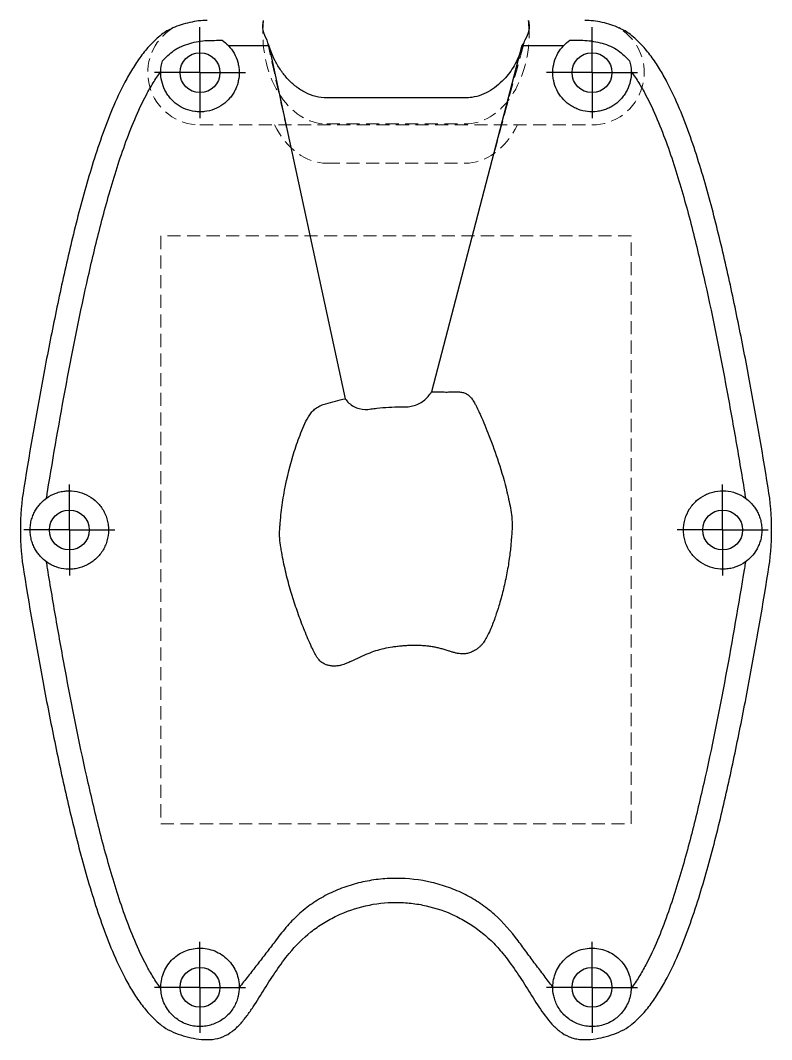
# Model space of a CAD drawing. Header units: millimetres. Extents: x 46 to 232, y 8 to 167.
# Drawn here: x 46.5 to 119.5, y 7.7 to 106.8 of the extents above; entities that cross this region are included whole.
import ezdxf

# ---------------------------------------------------------------- set-up
doc = ezdxf.new("R2010")
doc.units = ezdxf.units.MM
doc.linetypes.add('HIDDEN', pattern=[1.905, 1.27, -0.635])
doc.layers.add('10', color=7, linetype='Continuous')

# ---------------------------------------------------------------- blocks, each defined once
blk = doc.blocks.new('SW_CENTERMARKSYMBOL_0')
at = {"layer": '10', "color": 0}
for p, q in [((0, 2.5), (0, 4.437)), ((0, 0), (0, 2.5)), ((-2.5, 0), (-4.437, 0)), ((0, 0), (-2.5, 0)), ((0, 0), (0, -2.5)), ((0, 0), (2.5, 0)), ((2.5, 0), (4.437, 0)), ((0, -2.5), (0, -4.437))]:
    blk.add_line(p, q, dxfattribs=at)
blk = doc.blocks.new('SW_CENTERMARKSYMBOL_1')
at = {"layer": '10', "color": 0}
for p, q in [((0, 2.5), (0, 4.437)), ((0, 0), (0, 2.5)), ((-2.5, 0), (-4.437, 0)), ((0, 0), (-2.5, 0)), ((0, 0), (0, -2.5)), ((0, 0), (2.5, 0)), ((2.5, 0), (4.437, 0)), ((0, -2.5), (0, -4.437))]:
    blk.add_line(p, q, dxfattribs=at)
blk = doc.blocks.new('SW_CENTERMARKSYMBOL_2')
at = {"layer": '10', "color": 0}
for p, q in [((0, 2.5), (0, 4.437)), ((0, 0), (0, 2.5)), ((-2.5, 0), (-4.437, 0)), ((0, 0), (-2.5, 0)), ((0, 0), (0, -2.5)), ((0, 0), (2.5, 0)), ((2.5, 0), (4.437, 0)), ((0, -2.5), (0, -4.437))]:
    blk.add_line(p, q, dxfattribs=at)
blk = doc.blocks.new('SW_CENTERMARKSYMBOL_3')
at = {"layer": '10', "color": 0}
for p, q in [((0, 2.5), (0, 4.437)), ((0, 0), (0, 2.5)), ((-2.5, 0), (-4.437, 0)), ((0, 0), (-2.5, 0)), ((0, 0), (0, -2.5)), ((0, 0), (2.5, 0)), ((2.5, 0), (4.437, 0)), ((0, -2.5), (0, -4.437))]:
    blk.add_line(p, q, dxfattribs=at)
blk = doc.blocks.new('SW_CENTERMARKSYMBOL_4')
at = {"layer": '10', "color": 0}
for p, q in [((0, 2.5), (0, 4.437)), ((0, 0), (0, 2.5)), ((-2.5, 0), (-4.437, 0)), ((0, 0), (-2.5, 0)), ((0, 0), (0, -2.5)), ((0, 0), (2.5, 0)), ((2.5, 0), (4.437, 0)), ((0, -2.5), (0, -4.437))]:
    blk.add_line(p, q, dxfattribs=at)
blk = doc.blocks.new('SW_CENTERMARKSYMBOL_5')
at = {"layer": '10', "color": 0}
for p, q in [((0, 2.5), (0, 4.437)), ((0, 0), (0, 2.5)), ((-2.5, 0), (-4.437, 0)), ((0, 0), (-2.5, 0)), ((0, 0), (0, -2.5)), ((0, 0), (2.5, 0)), ((2.5, 0), (4.437, 0)), ((0, -2.5), (0, -4.437))]:
    blk.add_line(p, q, dxfattribs=at)

msp = doc.modelspace()

# ---------------------------------------------------------------- linework, layer by layer
at = {"color": 7, "linetype": 'HIDDEN', "lineweight": 18}
for p, q in [((70.055, 106.202), (70.055, 105.48)), ((95.945, 105.48), (95.945, 106.203)), ((63.946, 96.588), (102.054, 96.588)), ((76.279, 96.678), (89.721, 96.678)), ((76.279, 92.867), (89.721, 92.867)), ((60.136, 85.791), (60.136, 28.631)), ((105.864, 85.791), (60.136, 85.791)), ((105.864, 28.631), (105.864, 85.791)), ((60.136, 28.631), (105.864, 28.631))]:
    msp.add_line(p, q, dxfattribs=at)
at = {"color": 7, "linetype": 'Continuous', "lineweight": 25}
for p, q in [((70.648, 104.303), (78.054, 69.974)), ((95.242, 104.306), (86.467, 70.648)), ((95.52, 104.83), (95.499, 104.763))]:
    msp.add_line(p, q, dxfattribs=at)
at = {"color": 7, "linetype": 'HIDDEN', "lineweight": 18, "flags": 128}
for points in [[(61.306, 106.01), (61.306, 106.01)], [(104.693, 106.01), (104.693, 106.01)]]:
    msp.add_lwpolyline(points, dxfattribs=at)
at = {"color": 7, "linetype": 'Continuous', "lineweight": 25}
for centre in [(63.946, 101.669), (102.054, 101.669), (51.244, 57.211), (114.756, 57.211), (63.946, 12.753), (102.054, 12.753)]:
    msp.add_circle(centre, 1.937, dxfattribs=at)
at = {"color": 7, "linetype": 'HIDDEN', "lineweight": 18}
for centre, start, end in [((63.946, 101.669), 121.30401, 270), ((102.054, 101.669), 270, 58.69599)]:
    msp.add_arc(centre, 5.081, start, end, dxfattribs=at)
for centre, major_axis, start_param, end_param in [((76.279, 105.48), (0, 8.802), 1.425983, 3.141593), ((89.721, 105.48), (0, -8.802), 0, 1.616346), ((76.279, 101.669), (0, 8.802), 2.186129, 3.141593), ((89.721, 101.669), (0, -8.802), 0, 0.955464)]:
    msp.add_ellipse(centre, major_axis=major_axis, ratio=0.707107, start_param=start_param, end_param=end_param, dxfattribs=at)
at = {"color": 7, "linetype": 'Continuous', "lineweight": 25}
msp.add_ellipse((89.721, 105.48), major_axis=(0, -8.802), ratio=0.707107, start_param=1.616346, end_param=1.71561, dxfattribs=at)
for points, knots in [([(64.642, 106.75), (64.095, 106.75), (63.523, 106.673), (62.391, 106.418), (61.828, 106.246), (61.307, 106.012)], [0, 0, 0, 0, 0.5, 0.5, 1, 1, 1, 1]), ([(70.481, 104.822), (70.286, 105.126), (70.156, 105.447), (70.035, 106.097), (70.043, 106.426), (70.12, 106.75)], [0, 0, 0, 0, 0.5, 0.5, 1, 1, 1, 1]), ([(95.88, 106.75), (95.957, 106.427), (95.965, 106.1), (95.845, 105.452), (95.715, 105.133), (95.521, 104.83)], [0, 0, 0, 0, 0.5, 0.5, 1, 1, 1, 1]), ([(104.693, 106.009), (104.432, 106.125), (104.161, 106.227), (103.608, 106.407), (102.764, 106.641), (101.905, 106.75), (101.358, 106.75)], [0, 0, 0, 0, 0.25, 0.25, 0.5, 1, 1, 1, 1]), ([(60.206, 105.365), (59.815, 105.062), (59.458, 104.728), (58.791, 104.017), (58.481, 103.639), (57.899, 102.85), (57.626, 102.44), (57.117, 101.61), (56.878, 101.187), (56.199, 99.902), (55.795, 99.023), (55.046, 97.239), (54.702, 96.332), (54.055, 94.501), (53.752, 93.575), (53.179, 91.717), (52.909, 90.785), (52.132, 87.977), (51.661, 86.094), (50.775, 82.313), (50.361, 80.415), (49.571, 76.61), (49.195, 74.703), (48.112, 68.976), (47.446, 65.147), (46.819, 61.312)], [0, 0, 0, 0, 0.03125, 0.03125, 0.0625, 0.0625, 0.09375, 0.09375, 0.125, 0.125, 0.1875, 0.1875, 0.25, 0.25, 0.3125, 0.3125, 0.375, 0.375, 0.5, 0.5, 0.625, 0.625, 0.75, 0.75, 1, 1, 1, 1]), ([(119.181, 61.312), (118.554, 65.149), (117.887, 68.979), (116.804, 74.707), (116.428, 76.614), (115.638, 80.418), (115.224, 82.317), (114.337, 86.101), (113.865, 87.988), (112.829, 91.734), (112.266, 93.594), (111.294, 96.343), (110.948, 97.254), (110.195, 99.045), (109.789, 99.926), (109.108, 101.212), (108.869, 101.634), (108.359, 102.464), (108.087, 102.871), (107.508, 103.652), (107.201, 104.026), (106.539, 104.732), (106.183, 105.063), (105.794, 105.365)], [0, 0, 0, 0, 0.25, 0.25, 0.375, 0.375, 0.5, 0.5, 0.625, 0.625, 0.75, 0.75, 0.8125, 0.8125, 0.875, 0.875, 0.90625, 0.90625, 0.9375, 0.9375, 0.96875, 0.96875, 1, 1, 1, 1]), ([(66.703, 104.301), (66.921, 104.072), (67.106, 103.822), (67.413, 103.282), (67.534, 102.991), (67.658, 102.546), (67.69, 102.396), (67.737, 102.091), (67.751, 101.936), (67.765, 101.472), (67.736, 101.166), (67.638, 100.712), (67.596, 100.561), (67.494, 100.269), (67.434, 100.126), (67.298, 99.849), (67.221, 99.714), (67.05, 99.452), (66.955, 99.325), (66.651, 98.966), (66.42, 98.753), (65.899, 98.381), (65.617, 98.229), (65.022, 97.999), (64.705, 97.921), (64.232, 97.866), (64.074, 97.857), (63.755, 97.86), (63.595, 97.871), (63.127, 97.934), (62.824, 98.014), (62.243, 98.246), (61.974, 98.394), (61.598, 98.664), (61.477, 98.763), (61.251, 98.971), (61.144, 99.082), (60.946, 99.315), (60.854, 99.438), (60.683, 99.695), (60.605, 99.831), (60.399, 100.245), (60.295, 100.535), (60.159, 101.146), (60.128, 101.461), (60.137, 101.778)], [0, 0, 0, 0, 0.0625, 0.0625, 0.125, 0.125, 0.15625, 0.15625, 0.1875, 0.1875, 0.25, 0.25, 0.28125, 0.28125, 0.3125, 0.3125, 0.34375, 0.34375, 0.375, 0.375, 0.4375, 0.4375, 0.5, 0.5, 0.5625, 0.5625, 0.59375, 0.59375, 0.625, 0.625, 0.6875, 0.6875, 0.75, 0.75, 0.78125, 0.78125, 0.8125, 0.8125, 0.84375, 0.84375, 0.875, 0.875, 0.9375, 0.9375, 1, 1, 1, 1]), ([(61.405, 103.816), (61.522, 103.902), (61.644, 103.975), (61.894, 104.11), (62.022, 104.171), (62.412, 104.34), (62.683, 104.435), (63.231, 104.594), (63.51, 104.658), (64.072, 104.757), (64.355, 104.793), (64.642, 104.8)], [0, 0, 0, 0, 0.125, 0.125, 0.25, 0.25, 0.5, 0.5, 0.75, 0.75, 1, 1, 1, 1]), ([(76.279, 99.216), (75.914, 99.216), (75.557, 99.261), (74.86, 99.434), (74.516, 99.565), (73.871, 99.89), (73.568, 100.085), (72.994, 100.532), (72.73, 100.778), (72.244, 101.306), (72.021, 101.588), (71.611, 102.183), (71.425, 102.496), (70.929, 103.453), (70.674, 104.123), (70.481, 104.822)], [0, 0, 0, 0, 0.125, 0.125, 0.25, 0.25, 0.375, 0.375, 0.5, 0.5, 0.625, 0.625, 0.75, 0.75, 1, 1, 1, 1]), ([(105.863, 101.777), (105.872, 101.459), (105.841, 101.149), (105.707, 100.541), (105.601, 100.243), (105.395, 99.83), (105.318, 99.697), (105.148, 99.44), (105.054, 99.315), (104.754, 98.963), (104.529, 98.756), (104.153, 98.485), (104.021, 98.402), (103.75, 98.253), (103.611, 98.188), (103.324, 98.073), (103.177, 98.024), (102.874, 97.944), (102.718, 97.914), (102.252, 97.851), (101.937, 97.847), (101.3, 97.92), (100.988, 97.996), (100.541, 98.168), (100.393, 98.235), (100.11, 98.387), (99.975, 98.471), (99.587, 98.747), (99.349, 98.966), (98.943, 99.445), (98.771, 99.708), (98.496, 100.269), (98.395, 100.56), (98.296, 101.014), (98.273, 101.169), (98.245, 101.476), (98.24, 101.63), (98.254, 102.09), (98.301, 102.4), (98.467, 102.994), (98.585, 103.279), (98.894, 103.823), (99.082, 104.075), (99.301, 104.304)], [0, 0, 0, 0, 0.0625, 0.0625, 0.125, 0.125, 0.15625, 0.15625, 0.1875, 0.1875, 0.25, 0.25, 0.28125, 0.28125, 0.3125, 0.3125, 0.34375, 0.34375, 0.375, 0.375, 0.4375, 0.4375, 0.5, 0.5, 0.53125, 0.53125, 0.5625, 0.5625, 0.625, 0.625, 0.6875, 0.6875, 0.75, 0.75, 0.78125, 0.78125, 0.8125, 0.8125, 0.875, 0.875, 0.9375, 0.9375, 1, 1, 1, 1]), ([(101.358, 104.808), (101.645, 104.802), (101.928, 104.764), (102.49, 104.663), (102.77, 104.599), (103.318, 104.442), (103.59, 104.348), (104.112, 104.12), (104.365, 103.99), (104.596, 103.818)], [0, 0, 0, 0, 0.25, 0.25, 0.5, 0.5, 0.75, 0.75, 1, 1, 1, 1]), ([(95.034, 103.508), (94.893, 103.175), (94.538, 102.335), (93.811, 101.329), (92.973, 100.484), (92.198, 99.914), (91.325, 99.482), (90.484, 99.249), (89.938, 99.226), (89.721, 99.216)], [0, 0, 0, 0, 0.1498743, 0.3771732, 0.5082836, 0.6423157, 0.7736565, 0.9101802, 1, 1, 1, 1]), ([(49.127, 60.934), (49.699, 64.436), (50.304, 67.932), (51.607, 74.906), (52.303, 78.383), (53.476, 83.573), (53.888, 85.299), (54.779, 88.733), (55.256, 90.441), (56.057, 92.978), (56.338, 93.821), (56.937, 95.49), (57.254, 96.315), (57.943, 97.941), (58.315, 98.74), (58.939, 99.908), (59.159, 100.291), (59.625, 101.045), (59.872, 101.416), (60.141, 101.776)], [0, 0, 0, 0, 0.25, 0.25, 0.5, 0.5, 0.625, 0.625, 0.75, 0.75, 0.8125, 0.8125, 0.875, 0.875, 0.9375, 0.9375, 0.96875, 0.96875, 1, 1, 1, 1]), ([(105.859, 101.774), (106.127, 101.415), (106.374, 101.045), (106.84, 100.292), (107.06, 99.908), (107.685, 98.739), (108.056, 97.936), (108.746, 96.304), (109.065, 95.474), (109.664, 93.803), (109.944, 92.962), (110.743, 90.427), (111.22, 88.721), (112.11, 85.29), (112.522, 83.565), (113.696, 78.375), (114.391, 74.898), (115.37, 69.671), (115.684, 67.926), (116.141, 65.307), (116.291, 64.433), (116.586, 62.684), (116.732, 61.81), (116.875, 60.935)], [0, 0, 0, 0, 0.03125, 0.03125, 0.0625, 0.0625, 0.125, 0.125, 0.1875, 0.1875, 0.25, 0.25, 0.375, 0.375, 0.5, 0.5, 0.75, 0.75, 0.875, 0.875, 0.9375, 0.9375, 1, 1, 1, 1]), ([(89.721, 99.216), (88.6, 99.218), (87.48, 99.217), (86.36, 99.217), (85.8, 99.217), (85.24, 99.217), (84.68, 99.217), (83.56, 99.217), (82.44, 99.217), (81.32, 99.217), (80.76, 99.217), (80.2, 99.217), (79.64, 99.217), (78.52, 99.217), (77.399, 99.218), (76.279, 99.216)], [0, 0, 0, 0, 0.0033603, 0.0033603, 0.0033603, 0.00504044, 0.00504044, 0.00504044, 0.00840073, 0.00840073, 0.00840073, 0.01008088, 0.01008088, 0.01008088, 0.0134412, 0.0134412, 0.0134412, 0.0134412]), ([(86.467, 70.648), (86.707, 70.643), (87.162, 70.633), (87.805, 70.622), (88.276, 70.628), (88.599, 70.641), (88.787, 70.653), (88.974, 70.654), (89.227, 70.634), (89.535, 70.579), (89.879, 70.452), (90.175, 70.24), (90.371, 69.998), (90.518, 69.762), (90.649, 69.537), (90.833, 69.19), (91.024, 68.796), (91.306, 68.17), (91.638, 67.394), (92.246, 65.873), (93.024, 63.738), (93.641, 61.574), (94.06, 59.733), (94.257, 58.678), (94.295, 57.772), (94.28, 57.267), (94.247, 56.779), (94.207, 56.277), (94.162, 55.732), (94.099, 55.105), (93.976, 54.132), (93.76, 52.855), (93.419, 51.32), (93.048, 49.975), (92.654, 48.742), (92.3, 47.8), (91.956, 47.049), (91.701, 46.578), (91.488, 46.241), (91.295, 45.998), (91.098, 45.812), (90.879, 45.641), (90.596, 45.46), (90.259, 45.296), (89.871, 45.18), (89.465, 45.151), (89.091, 45.193), (88.748, 45.268), (88.452, 45.347), (88.131, 45.449), (87.78, 45.562), (87.394, 45.671), (87.002, 45.767), (86.602, 45.849), (86.192, 45.91), (85.772, 45.953), (85.344, 45.98), (84.907, 45.99), (84.465, 45.985), (84.016, 45.965), (83.563, 45.932), (83.106, 45.885), (82.519, 45.806), (81.817, 45.678), (81.016, 45.467), (80.236, 45.176), (79.44, 44.821), (78.774, 44.493), (78.257, 44.265), (77.943, 44.149), (77.71, 44.076), (77.461, 44.013), (77.168, 43.975), (76.809, 43.978), (76.466, 44.033), (76.164, 44.124), (75.906, 44.246), (75.695, 44.393), (75.525, 44.558), (75.379, 44.755), (75.232, 44.987), (75.031, 45.348), (74.755, 45.903), (74.435, 46.625), (74.113, 47.41), (73.711, 48.454), (73.232, 49.792), (72.704, 51.468), (72.241, 53.209), (71.962, 54.576), (71.784, 55.636), (71.705, 56.217), (71.68, 56.777), (71.689, 57.058), (71.694, 57.211)], [0, 0, 0, 0, 0.012163, 0.023021, 0.032603, 0.036016, 0.039412, 0.042166, 0.045531, 0.05224, 0.057977, 0.063889, 0.07042, 0.073645, 0.078024, 0.083588, 0.093642, 0.100277, 0.118454, 0.136464, 0.18335, 0.233412, 0.250077, 0.278861, 0.287411, 0.295915, 0.304356, 0.312166, 0.32137, 0.331985, 0.344026, 0.370963, 0.397437, 0.423492, 0.44156, 0.462996, 0.474424, 0.483414, 0.490094, 0.494613, 0.499076, 0.503746, 0.508633, 0.516061, 0.522616, 0.529009, 0.536536, 0.541693, 0.546868, 0.552075, 0.558853, 0.565634, 0.572446, 0.579324, 0.586323, 0.593446, 0.600687, 0.608042, 0.615505, 0.62307, 0.63073, 0.638478, 0.646307, 0.660672, 0.67453, 0.688169, 0.702886, 0.718771, 0.726001, 0.731672, 0.735813, 0.738438, 0.744749, 0.750784, 0.756609, 0.762274, 0.766684, 0.770965, 0.775206, 0.778614, 0.783391, 0.789101, 0.799619, 0.814854, 0.829227, 0.842628, 0.871596, 0.901161, 0.931492, 0.962651, 0.971675, 0.985825, 0.992258, 1, 1, 1, 1]), ([(78.054, 69.974), (78.166, 69.82), (78.29, 69.679), (78.568, 69.425), (78.724, 69.311), (79.223, 69.034), (79.605, 68.935), (80.083, 68.926), (80.18, 68.93), (80.373, 68.949), (80.468, 68.965), (80.756, 69.003), (80.948, 69.026), (81.526, 69.089), (81.912, 69.122), (82.685, 69.17), (83.072, 69.185), (83.557, 69.192), (83.654, 69.193), (83.848, 69.194), (83.945, 69.192), (84.236, 69.196), (84.428, 69.221), (84.809, 69.312), (85, 69.38), (85.356, 69.551), (85.523, 69.655), (85.836, 69.895), (85.981, 70.032), (86.242, 70.325), (86.36, 70.482), (86.467, 70.648)], [0, 0, 0, 0, 0.0625, 0.0625, 0.125, 0.125, 0.25, 0.25, 0.28125, 0.28125, 0.3125, 0.3125, 0.375, 0.375, 0.5, 0.5, 0.625, 0.625, 0.65625, 0.65625, 0.6875, 0.6875, 0.75, 0.75, 0.8125, 0.8125, 0.875, 0.875, 0.9375, 0.9375, 1, 1, 1, 1]), ([(71.694, 57.211), (71.702, 57.373), (71.714, 57.535), (71.739, 57.858), (71.752, 58.02), (71.796, 58.505), (71.83, 58.828), (71.948, 59.793), (72.048, 60.433), (72.407, 62.343), (72.726, 63.602), (73.309, 65.456), (73.52, 66.069), (73.878, 66.971), (74.005, 67.269), (74.283, 67.853), (74.433, 68.139), (74.698, 68.548), (74.798, 68.674), (75.023, 68.901), (75.15, 69.004), (75.42, 69.183), (75.56, 69.262), (75.781, 69.36), (75.857, 69.389), (76.011, 69.441), (76.09, 69.462), (76.793, 69.658), (77.42, 69.828), (78.054, 69.974)], [0, 0, 0, 0, 0.03125, 0.03125, 0.0625, 0.0625, 0.125, 0.125, 0.25, 0.25, 0.5, 0.5, 0.625, 0.625, 0.6875, 0.6875, 0.75, 0.75, 0.78125, 0.78125, 0.8125, 0.8125, 0.84375, 0.84375, 0.859375, 0.859375, 0.875, 0.875, 1, 1, 1, 1]), ([(46.819, 61.312), (46.597, 59.955), (46.485, 58.583), (46.486, 55.833), (46.597, 54.466), (46.819, 53.11)], [0, 0, 0, 0, 0.5, 0.5, 1, 1, 1, 1]), ([(49.035, 60.316), (49.323, 60.521), (49.629, 60.68), (50.114, 60.854), (50.281, 60.902), (50.615, 60.973), (50.782, 60.997), (51.287, 61.036), (51.63, 61.017), (52.291, 60.89), (52.612, 60.784), (53.226, 60.483), (53.509, 60.295), (53.896, 59.952), (54.02, 59.827), (54.248, 59.562), (54.353, 59.421), (54.543, 59.126), (54.629, 58.971), (54.78, 58.644), (54.844, 58.473), (54.948, 58.126), (54.987, 57.95), (55.04, 57.589), (55.054, 57.404), (55.056, 56.848), (55.003, 56.487), (54.849, 55.961), (54.785, 55.79), (54.636, 55.464), (54.55, 55.307), (54.358, 55.008), (54.252, 54.864), (54.024, 54.599), (53.902, 54.475), (53.643, 54.245), (53.505, 54.139), (53.22, 53.948), (53.073, 53.863), (52.617, 53.64), (52.29, 53.531), (51.795, 53.436), (51.628, 53.416), (51.292, 53.397), (51.121, 53.398), (50.612, 53.438), (50.281, 53.508), (49.796, 53.682), (49.635, 53.752), (49.326, 53.913), (49.177, 54.005), (49.033, 54.107)], [0, 0, 0, 0, 0.0625, 0.0625, 0.09375, 0.09375, 0.125, 0.125, 0.1875, 0.1875, 0.25, 0.25, 0.3125, 0.3125, 0.34375, 0.34375, 0.375, 0.375, 0.40625, 0.40625, 0.4375, 0.4375, 0.46875, 0.46875, 0.5, 0.5, 0.5625, 0.5625, 0.59375, 0.59375, 0.625, 0.625, 0.65625, 0.65625, 0.6875, 0.6875, 0.71875, 0.71875, 0.75, 0.75, 0.8125, 0.8125, 0.84375, 0.84375, 0.875, 0.875, 0.9375, 0.9375, 0.96875, 0.96875, 1, 1, 1, 1]), ([(116.964, 54.105), (116.676, 53.9), (116.369, 53.741), (115.885, 53.567), (115.718, 53.52), (115.384, 53.448), (115.216, 53.424), (114.711, 53.385), (114.368, 53.405), (113.707, 53.532), (113.386, 53.638), (112.772, 53.94), (112.489, 54.129), (112.102, 54.471), (111.978, 54.596), (111.75, 54.862), (111.645, 55.002), (111.455, 55.298), (111.37, 55.453), (111.219, 55.78), (111.155, 55.951), (111.052, 56.298), (111.013, 56.474), (110.959, 56.835), (110.946, 57.02), (110.945, 57.388), (110.958, 57.57), (111.009, 57.931), (111.049, 58.112), (111.204, 58.638), (111.354, 58.965), (111.74, 59.567), (111.968, 59.832), (112.489, 60.294), (112.774, 60.484), (113.232, 60.708), (113.391, 60.773), (113.712, 60.88), (113.875, 60.922), (114.37, 61.017), (114.713, 61.036), (115.387, 60.984), (115.719, 60.914), (116.371, 60.68), (116.679, 60.52), (116.967, 60.315)], [0, 0, 0, 0, 0.0625, 0.0625, 0.09375, 0.09375, 0.125, 0.125, 0.1875, 0.1875, 0.25, 0.25, 0.3125, 0.3125, 0.34375, 0.34375, 0.375, 0.375, 0.40625, 0.40625, 0.4375, 0.4375, 0.46875, 0.46875, 0.5, 0.5, 0.53125, 0.53125, 0.5625, 0.5625, 0.625, 0.625, 0.6875, 0.6875, 0.75, 0.75, 0.78125, 0.78125, 0.8125, 0.8125, 0.875, 0.875, 0.9375, 0.9375, 1, 1, 1, 1]), ([(119.181, 53.11), (119.403, 54.466), (119.515, 55.839), (119.514, 58.588), (119.403, 59.955), (119.181, 61.312)], [0, 0, 0, 0, 0.5, 0.5, 1, 1, 1, 1]), ([(49.033, 54.107), (48.836, 54.248), (48.646, 54.411), (48.375, 54.7), (48.287, 54.803), (48.118, 55.028), (48.035, 55.15), (47.883, 55.409), (47.812, 55.547), (47.684, 55.841), (47.627, 55.999), (47.534, 56.324), (47.498, 56.493), (47.447, 56.842), (47.434, 57.025), (47.433, 57.385), (47.445, 57.563), (47.495, 57.917), (47.532, 58.089), (47.625, 58.417), (47.682, 58.575), (47.81, 58.87), (47.88, 59.007), (48.032, 59.267), (48.114, 59.389), (48.285, 59.616), (48.373, 59.72), (48.646, 60.011), (48.837, 60.175), (49.035, 60.316)], [0, 0, 0, 0, 0.125, 0.125, 0.1875, 0.1875, 0.25, 0.25, 0.3125, 0.3125, 0.375, 0.375, 0.4375, 0.4375, 0.5, 0.5, 0.5625, 0.5625, 0.625, 0.625, 0.6875, 0.6875, 0.75, 0.75, 0.8125, 0.8125, 0.875, 0.875, 1, 1, 1, 1]), ([(116.967, 60.315), (117.164, 60.174), (117.354, 60.011), (117.625, 59.723), (117.712, 59.619), (117.882, 59.395), (117.964, 59.273), (118.117, 59.013), (118.187, 58.876), (118.315, 58.582), (118.372, 58.425), (118.465, 58.099), (118.502, 57.931), (118.553, 57.582), (118.566, 57.399), (118.567, 57.035), (118.554, 56.856), (118.505, 56.507), (118.468, 56.335), (118.375, 56.006), (118.319, 55.851), (118.192, 55.556), (118.121, 55.416), (117.893, 55.026), (117.722, 54.803), (117.355, 54.411), (117.162, 54.246), (116.964, 54.105)], [0, 0, 0, 0, 0.125, 0.125, 0.1875, 0.1875, 0.25, 0.25, 0.3125, 0.3125, 0.375, 0.375, 0.4375, 0.4375, 0.5, 0.5, 0.5625, 0.5625, 0.625, 0.625, 0.6875, 0.6875, 0.75, 0.75, 0.875, 0.875, 1, 1, 1, 1]), ([(46.819, 53.11), (47.446, 49.273), (48.113, 45.443), (49.196, 39.714), (49.572, 37.808), (50.362, 34.003), (50.776, 32.105), (51.663, 28.321), (52.135, 26.434), (53.171, 22.687), (53.734, 20.828), (54.706, 18.079), (55.052, 17.168), (55.804, 15.376), (56.211, 14.496), (56.892, 13.21), (57.131, 12.787), (57.641, 11.958), (57.913, 11.55), (58.492, 10.77), (58.799, 10.396), (59.461, 9.69), (59.817, 9.358), (60.206, 9.057)], [0, 0, 0, 0, 0.25, 0.25, 0.375, 0.375, 0.5, 0.5, 0.625, 0.625, 0.75, 0.75, 0.8125, 0.8125, 0.875, 0.875, 0.90625, 0.90625, 0.9375, 0.9375, 0.96875, 0.96875, 1, 1, 1, 1]), ([(60.141, 12.647), (59.873, 13.006), (59.626, 13.376), (59.159, 14.129), (58.94, 14.513), (58.315, 15.682), (57.943, 16.484), (57.253, 18.116), (56.934, 18.947), (56.335, 20.618), (56.055, 21.459), (55.256, 23.994), (54.779, 25.7), (53.889, 29.131), (53.477, 30.856), (52.303, 36.046), (51.608, 39.523), (50.63, 44.75), (50.315, 46.495), (49.859, 49.115), (49.709, 49.989), (49.414, 51.737), (49.268, 52.612), (49.125, 53.487)], [0, 0, 0, 0, 0.03125, 0.03125, 0.0625, 0.0625, 0.125, 0.125, 0.1875, 0.1875, 0.25, 0.25, 0.375, 0.375, 0.5, 0.5, 0.75, 0.75, 0.875, 0.875, 0.9375, 0.9375, 1, 1, 1, 1]), ([(105.794, 9.057), (106.185, 9.36), (106.542, 9.693), (107.209, 10.405), (107.519, 10.783), (108.101, 11.571), (108.374, 11.981), (108.883, 12.812), (109.122, 13.235), (109.801, 14.52), (110.205, 15.398), (110.954, 17.183), (111.298, 18.089), (111.945, 19.921), (112.248, 20.847), (112.821, 22.704), (113.091, 23.637), (113.868, 26.445), (114.339, 28.328), (115.225, 32.109), (115.639, 34.007), (116.429, 37.812), (116.805, 39.719), (117.888, 45.446), (118.554, 49.274), (119.181, 53.11)], [0, 0, 0, 0, 0.03125, 0.03125, 0.0625, 0.0625, 0.09375, 0.09375, 0.125, 0.125, 0.1875, 0.1875, 0.25, 0.25, 0.3125, 0.3125, 0.375, 0.375, 0.5, 0.5, 0.625, 0.625, 0.75, 0.75, 1, 1, 1, 1]), ([(116.872, 53.487), (116.3, 49.985), (115.694, 46.489), (114.392, 39.513), (113.697, 36.035), (112.524, 30.845), (112.111, 29.117), (111.22, 25.685), (110.743, 23.981), (109.947, 21.456), (109.669, 20.619), (109.074, 18.96), (108.759, 18.138), (108.072, 16.514), (107.701, 15.713), (107.075, 14.538), (106.854, 14.151), (106.383, 13.388), (106.133, 13.013), (105.86, 12.646)], [0, 0, 0, 0, 0.25, 0.25, 0.5, 0.5, 0.625, 0.625, 0.75, 0.75, 0.8125, 0.8125, 0.875, 0.875, 0.9375, 0.9375, 0.96875, 0.96875, 1, 1, 1, 1]), ([(94.877, 17.266), (94.178, 18.198), (93.43, 19.074), (92.353, 20.027), (92.131, 20.212), (91.674, 20.569), (91.437, 20.742), (90.717, 21.232), (90.22, 21.523), (89.196, 22.04), (88.669, 22.266), (87.586, 22.655), (87.027, 22.82), (85.325, 23.215), (84.177, 23.346), (82.438, 23.348), (81.852, 23.314), (80.702, 23.18), (80.134, 23.08), (79.014, 22.816), (78.462, 22.652), (77.373, 22.257), (76.834, 22.025), (75.805, 21.503), (75.312, 21.211), (74.607, 20.723), (74.378, 20.552), (73.932, 20.194), (73.715, 20.007), (73.08, 19.421), (72.68, 18.997), (71.924, 18.117), (71.566, 17.658), (71.216, 17.191)], [0, 0, 0, 0, 0.125, 0.125, 0.15625, 0.15625, 0.1875, 0.1875, 0.25, 0.25, 0.3125, 0.3125, 0.375, 0.375, 0.5, 0.5, 0.5625, 0.5625, 0.625, 0.625, 0.6875, 0.6875, 0.75, 0.75, 0.8125, 0.8125, 0.84375, 0.84375, 0.875, 0.875, 0.9375, 0.9375, 1, 1, 1, 1]), ([(72.625, 16.053), (73.253, 16.83), (73.956, 17.524), (75.117, 18.442), (75.522, 18.727), (76.37, 19.255), (76.806, 19.494), (78.142, 20.132), (79.074, 20.457), (81.022, 20.899), (82.005, 21.009), (83.485, 21.009), (83.98, 20.982), (84.971, 20.872), (85.462, 20.789), (86.907, 20.462), (87.84, 20.14), (89.19, 19.496), (89.628, 19.256), (90.466, 18.734), (90.87, 18.451), (91.644, 17.841), (92.016, 17.513), (92.725, 16.813), (93.061, 16.442), (93.375, 16.053)], [0, 0, 0, 0, 0.125, 0.125, 0.1875, 0.1875, 0.25, 0.25, 0.375, 0.375, 0.5, 0.5, 0.5625, 0.5625, 0.625, 0.625, 0.75, 0.75, 0.8125, 0.8125, 0.875, 0.875, 0.9375, 0.9375, 1, 1, 1, 1]), ([(71.216, 17.191), (70.932, 16.813), (70.644, 16.438), (70.07, 15.69), (69.782, 15.317), (69.207, 14.573), (68.918, 14.202), (68.337, 13.466), (68.046, 13.101), (67.753, 12.738)], [0, 0, 0, 0, 0.25, 0.25, 0.5, 0.5, 0.75, 0.75, 1, 1, 1, 1]), ([(98.239, 12.78), (97.956, 13.148), (97.676, 13.519), (97.116, 14.263), (96.835, 14.634), (96.271, 15.38), (95.993, 15.756), (95.438, 16.512), (95.159, 16.89), (94.877, 17.266)], [0, 0, 0, 0, 0.25, 0.25, 0.5, 0.5, 0.75, 0.75, 1, 1, 1, 1]), ([(60.137, 12.645), (60.13, 12.901), (60.148, 13.152), (60.234, 13.647), (60.301, 13.892), (60.482, 14.36), (60.594, 14.581), (60.86, 15.001), (61.015, 15.2), (61.357, 15.559), (61.544, 15.721), (61.951, 16.009), (62.17, 16.133), (62.624, 16.335), (62.862, 16.415), (63.359, 16.526), (63.611, 16.557), (64.118, 16.568), (64.378, 16.548), (64.886, 16.455), (65.133, 16.383), (65.612, 16.19), (65.844, 16.067), (66.271, 15.783), (66.47, 15.619), (66.832, 15.255), (66.991, 15.058), (67.267, 14.638), (67.385, 14.413), (67.572, 13.953), (67.642, 13.716), (67.735, 13.23), (67.758, 12.983), (67.757, 12.735)], [0, 0, 0, 0, 0.0625, 0.0625, 0.125, 0.125, 0.1875, 0.1875, 0.25, 0.25, 0.3125, 0.3125, 0.375, 0.375, 0.4375, 0.4375, 0.5, 0.5, 0.5625, 0.5625, 0.625, 0.625, 0.6875, 0.6875, 0.75, 0.75, 0.8125, 0.8125, 0.875, 0.875, 0.9375, 0.9375, 1, 1, 1, 1]), ([(60.206, 9.057), (60.485, 8.841), (60.784, 8.663), (61.409, 8.357), (61.737, 8.228), (62.4, 8.012), (62.735, 7.924), (63.412, 7.782), (63.753, 7.727), (64.272, 7.681), (64.446, 7.672), (64.796, 7.671), (64.974, 7.679), (65.497, 7.735), (65.836, 7.815), (66.494, 8.081), (66.795, 8.259), (67.215, 8.576), (67.35, 8.691), (67.608, 8.93), (67.73, 9.055), (68.084, 9.44), (68.302, 9.711), (68.717, 10.268), (68.914, 10.555), (69.492, 11.428), (69.857, 12.024), (70.6, 13.208), (70.976, 13.796), (71.769, 14.946), (72.184, 15.508), (72.625, 16.053)], [0, 0, 0, 0, 0.0625, 0.0625, 0.125, 0.125, 0.1875, 0.1875, 0.25, 0.25, 0.28125, 0.28125, 0.3125, 0.3125, 0.375, 0.375, 0.4375, 0.4375, 0.46875, 0.46875, 0.5, 0.5, 0.5625, 0.5625, 0.625, 0.625, 0.75, 0.75, 0.875, 0.875, 1, 1, 1, 1]), ([(93.375, 16.053), (93.815, 15.509), (94.23, 14.947), (95.023, 13.797), (95.4, 13.209), (96.143, 12.024), (96.508, 11.428), (97.28, 10.262), (97.684, 9.69), (98.274, 9.051), (98.396, 8.927), (98.653, 8.689), (98.788, 8.575), (99.207, 8.258), (99.507, 8.081), (99.997, 7.882), (100.165, 7.828), (100.503, 7.746), (100.675, 7.717), (101.022, 7.679), (101.198, 7.671), (101.55, 7.672), (101.724, 7.681), (102.244, 7.727), (102.588, 7.781), (103.27, 7.925), (103.61, 8.015), (104.272, 8.231), (104.594, 8.358), (105.215, 8.662), (105.514, 8.84), (105.794, 9.057)], [0, 0, 0, 0, 0.125, 0.125, 0.25, 0.25, 0.375, 0.375, 0.5, 0.5, 0.53125, 0.53125, 0.5625, 0.5625, 0.625, 0.625, 0.65625, 0.65625, 0.6875, 0.6875, 0.71875, 0.71875, 0.75, 0.75, 0.8125, 0.8125, 0.875, 0.875, 0.9375, 0.9375, 1, 1, 1, 1]), ([(98.243, 12.783), (98.245, 13.03), (98.271, 13.273), (98.368, 13.751), (98.44, 13.988), (98.631, 14.446), (98.747, 14.664), (99.024, 15.078), (99.187, 15.276), (99.547, 15.634), (99.743, 15.794), (100.171, 16.076), (100.402, 16.197), (100.878, 16.387), (101.126, 16.458), (101.636, 16.549), (101.891, 16.568), (102.4, 16.556), (102.656, 16.524), (103.147, 16.412), (103.384, 16.332), (103.843, 16.126), (104.059, 16.002), (104.462, 15.716), (104.651, 15.552), (104.992, 15.192), (105.143, 14.997), (105.407, 14.579), (105.521, 14.353), (105.699, 13.889), (105.766, 13.649), (105.851, 13.155), (105.87, 12.899), (105.863, 12.644)], [0, 0, 0, 0, 0.0625, 0.0625, 0.125, 0.125, 0.1875, 0.1875, 0.25, 0.25, 0.3125, 0.3125, 0.375, 0.375, 0.4375, 0.4375, 0.5, 0.5, 0.5625, 0.5625, 0.625, 0.625, 0.6875, 0.6875, 0.75, 0.75, 0.8125, 0.8125, 0.875, 0.875, 0.9375, 0.9375, 1, 1, 1, 1]), ([(61.103, 10.216), (60.94, 10.399), (60.799, 10.591), (60.559, 10.992), (60.458, 11.202), (60.301, 11.622), (60.243, 11.83), (60.164, 12.244), (60.143, 12.448), (60.137, 12.647)], [0, 0, 0, 0, 0.25, 0.25, 0.5, 0.5, 0.75, 0.75, 1, 1, 1, 1]), ([(67.757, 12.739), (67.756, 12.483), (67.731, 12.207), (67.625, 11.745), (67.577, 11.583), (67.455, 11.254), (67.379, 11.086), (67.192, 10.747), (67.085, 10.582), (66.84, 10.265), (66.701, 10.111), (66.401, 9.83), (66.24, 9.703), (65.899, 9.474), (65.717, 9.372), (65.347, 9.203), (65.16, 9.135), (64.777, 9.028), (64.58, 8.99), (64.182, 8.944), (63.982, 8.937), (63.577, 8.954), (63.371, 8.98), (62.969, 9.064), (62.773, 9.121), (62.392, 9.267), (62.205, 9.357), (61.856, 9.56), (61.692, 9.674), (61.382, 9.927), (61.237, 10.066), (61.103, 10.216)], [0, 0, 0, 0, 0.125, 0.125, 0.1875, 0.1875, 0.25, 0.25, 0.3125, 0.3125, 0.375, 0.375, 0.4375, 0.4375, 0.5, 0.5, 0.5625, 0.5625, 0.625, 0.625, 0.6875, 0.6875, 0.75, 0.75, 0.8125, 0.8125, 0.875, 0.875, 0.9375, 0.9375, 1, 1, 1, 1]), ([(104.897, 10.216), (104.629, 9.915), (104.323, 9.664), (103.795, 9.357), (103.609, 9.268), (103.226, 9.121), (103.027, 9.062), (102.62, 8.978), (102.416, 8.954), (102.009, 8.937), (101.804, 8.945), (101.404, 8.992), (101.209, 9.031), (100.825, 9.14), (100.634, 9.21), (100.262, 9.383), (100.084, 9.484), (99.745, 9.714), (99.584, 9.843), (99.284, 10.127), (99.148, 10.279), (98.904, 10.598), (98.795, 10.768), (98.612, 11.105), (98.537, 11.273), (98.415, 11.605), (98.369, 11.768), (98.265, 12.232), (98.241, 12.518), (98.243, 12.78)], [0, 0, 0, 0, 0.125, 0.125, 0.1875, 0.1875, 0.25, 0.25, 0.3125, 0.3125, 0.375, 0.375, 0.4375, 0.4375, 0.5, 0.5, 0.5625, 0.5625, 0.625, 0.625, 0.6875, 0.6875, 0.75, 0.75, 0.8125, 0.8125, 0.875, 0.875, 1, 1, 1, 1]), ([(105.863, 12.646), (105.857, 12.448), (105.836, 12.246), (105.758, 11.835), (105.7, 11.625), (105.542, 11.203), (105.444, 10.997), (105.203, 10.595), (105.06, 10.399), (104.897, 10.216)], [0, 0, 0, 0, 0.25, 0.25, 0.5, 0.5, 0.75, 0.75, 1, 1, 1, 1])]:
    msp.add_open_spline(points, degree=3, knots=knots, dxfattribs=at)
for points in [[(61.306, 106.01), (60.916, 105.836), (60.545, 105.627), (60.206, 105.365)], [(105.794, 105.365), (105.455, 105.627), (105.084, 105.836), (104.693, 106.01)], [(64.642, 104.8), (65.128, 104.812), (65.614, 104.812), (66.1, 104.813)], [(66.1, 104.813), (66.329, 104.656), (66.53, 104.482), (66.703, 104.301)], [(66.703, 104.301), (68.018, 104.302), (69.333, 104.302), (70.648, 104.303)], [(70.648, 104.303), (70.548, 104.471), (70.49, 104.643), (70.482, 104.822)], [(95.52, 104.83), (95.472, 104.646), (95.376, 104.473), (95.242, 104.306)], [(95.242, 104.306), (96.595, 104.305), (97.948, 104.305), (99.301, 104.304)], [(99.301, 104.304), (99.477, 104.488), (99.681, 104.665), (99.915, 104.823)], [(99.915, 104.823), (100.396, 104.822), (100.877, 104.822), (101.358, 104.808)], [(60.314, 102.821), (60.647, 103.186), (61.006, 103.523), (61.405, 103.816)], [(104.596, 103.818), (104.995, 103.524), (105.353, 103.185), (105.686, 102.818)], [(60.137, 101.776), (60.147, 102.113), (60.2, 102.462), (60.314, 102.821)], [(105.687, 102.819), (105.8, 102.46), (105.853, 102.111), (105.863, 101.774)], [(49.035, 60.316), (49.063, 60.522), (49.094, 60.729), (49.127, 60.934)], [(116.875, 60.935), (116.908, 60.728), (116.939, 60.522), (116.967, 60.315)], [(49.125, 53.487), (49.092, 53.693), (49.061, 53.9), (49.033, 54.107)], [(116.964, 54.105), (116.936, 53.899), (116.905, 53.693), (116.872, 53.487)]]:
    msp.add_open_spline(points, degree=3, dxfattribs=at)
at = {"color": 7, "linetype": 'HIDDEN', "lineweight": 18}
for points, knots in [([(70.504, 104.654), (70.597, 104.238), (70.853, 103.089), (71.272, 101.204), (71.754, 99.03), (72.169, 97.157), (72.51, 95.612), (72.778, 94.395), (73.015, 93.322), (73.16, 92.657), (73.223, 92.369)], [0, 0, 0, 0, 0.1018592, 0.2811906, 0.4606356, 0.6324795, 0.7384254, 0.837454, 0.9295444, 1, 1, 1, 1]), ([(90.597, 86.488), (91.364, 89.39), (92.981, 95.504), (94.644, 101.611), (95.518, 104.82)], [0, 0, 0, 0, 0.474558, 1, 1, 1, 1]), ([(95.499, 104.763), (95.425, 104.495), (95.305, 104.063), (95.109, 103.661), (95.034, 103.508)], [0, 0, 0, 0, 0.620207, 1, 1, 1, 1])]:
    msp.add_open_spline(points, degree=3, knots=knots, dxfattribs=at)

# ---------------------------------------------------------------- block references
at = {"layer": '10'}
for name, p in [('SW_CENTERMARKSYMBOL_0', (63.946, 101.669)), ('SW_CENTERMARKSYMBOL_1', (102.054, 101.669)), ('SW_CENTERMARKSYMBOL_3', (51.244, 57.211)), ('SW_CENTERMARKSYMBOL_2', (114.756, 57.211)), ('SW_CENTERMARKSYMBOL_5', (63.946, 12.753)), ('SW_CENTERMARKSYMBOL_4', (102.054, 12.753))]:
    msp.add_blockref(name, p, dxfattribs=at)

doc.saveas('drawing.dxf')
